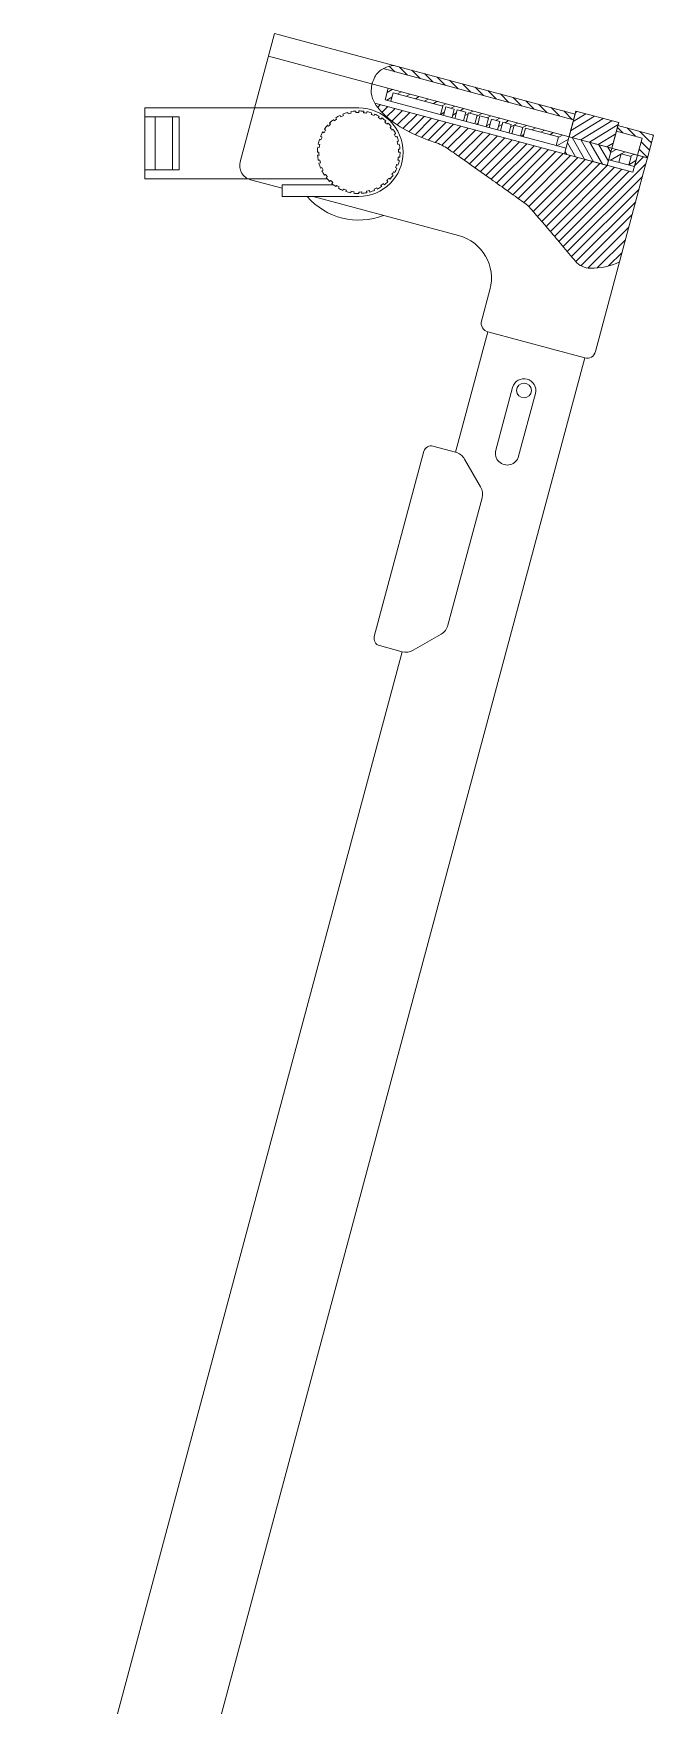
# Model space of a CAD drawing. Header units: millimetres. Extents: x 30 to 4145, y 398 to 3447.
# Drawn here: x 996 to 1207, y 1901 to 2468 of the extents above; entities that cross this region are included whole.
import ezdxf

# ---------------------------------------------------------------- set-up
doc = ezdxf.new("R2010")
doc.units = ezdxf.units.MM
doc.layers.add('01_Contornos', color=7, linetype='Continuous', lineweight=20)

msp = doc.modelspace()

# ---------------------------------------------------------------- hatches: boundary and pattern name
at = {"layer": '01_Contornos', "true_color": 0xf8d731}
h = msp.add_hatch(dxfattribs=at)
h.set_pattern_fill('ANSI31', color=40, scale=0.7, angle=90)
h.paths.add_polyline_path([(1194.59, 2436.53), (1194.07, 2434.6), (1206.14, 2431.37), (1206.66, 2433.3)])
h.paths.add_polyline_path([(1118.76, 2456.85, 0.111254), (1115.01, 2455.79), (1179.58, 2438.48), (1180.1, 2440.42)])
h.paths.add_polyline_path([(1206.14, 2431.37), (1202.76, 2432.27), (1201.21, 2426.48), (1204.59, 2425.57)])
h = msp.add_hatch(dxfattribs=at)
h.set_pattern_fill('LINE', color=40, scale=0.7, angle=30)
h.set_pattern_definition([(30, (1057.523, 2421.4954), (-1.11125, 1.92474), [])])
h.paths.add_polyline_path([(1118.36, 2447.64), (1135.27, 2443.11), (1134.49, 2440.21), (1135.46, 2439.95), (1136.23, 2442.85), (1139.13, 2442.08), (1138.35, 2439.18), (1139.32, 2438.92), (1140.1, 2441.82), (1142.99, 2441.04), (1142.22, 2438.14), (1143.18, 2437.88), (1143.96, 2440.78), (1146.86, 2440), (1146.08, 2437.11), (1147.05, 2436.85), (1147.82, 2439.75), (1150.72, 2438.97), (1149.94, 2436.07), (1150.91, 2435.81), (1151.69, 2438.71), (1154.59, 2437.93), (1153.81, 2435.04), (1154.77, 2434.78), (1155.55, 2437.68), (1158.45, 2436.9), (1157.67, 2434), (1158.64, 2433.74), (1159.41, 2436.64), (1162.31, 2435.86), (1161.54, 2432.97), (1162.5, 2432.71), (1163.28, 2435.6), (1174.39, 2432.63), (1173.61, 2429.73), (1176.99, 2428.82), (1178.03, 2432.69), (1116.69, 2449.12), (1115.65, 2445.26), (1117.59, 2444.74)])
h.paths.add_polyline_path([(1195.64, 2426.93), (1199.02, 2426.03), (1198.24, 2423.13), (1200.17, 2422.61), (1201.21, 2426.48), (1192.51, 2428.81), (1191.48, 2424.94), (1194.86, 2424.04)])
h = msp.add_hatch(dxfattribs=at)
h.set_pattern_fill('ANSI31', color=40, scale=0.7)
h.paths.add_polyline_path([(1175.72, 2395.83, 0.006601), (1180.17, 2390.52, 0.214734), (1185.24, 2388.16, 0.114746), (1195.14, 2390.31), (1203.29, 2420.74), (1204.59, 2425.57), (1201.21, 2426.48), (1199.66, 2420.68), (1112.2, 2444.12, 0.079908), (1115.93, 2439.66, 0.061355), (1123.85, 2434.35, 0.040136), (1132.52, 2430.8, -0.074808), (1137.05, 2428.56, -0.001591), (1142.66, 2424.64, -0.000996), (1151.59, 2418.34, -0.000987), (1163.43, 2409.9, -0.025174), (1164.1, 2409.36, -0.001016), (1171.64, 2400.68, -0.007199)])
h = msp.add_hatch(dxfattribs=at)
h.set_pattern_fill('ANSI31', color=40, scale=0.7, angle=347)
h.paths.add_polyline_path([(1194.84, 2437.5), (1180.36, 2441.38), (1180.1, 2440.42), (1178.03, 2432.69), (1192.51, 2428.81), (1194.59, 2436.53)])
h = msp.add_hatch(dxfattribs=at)
h.set_pattern_fill('ANSI31', color=40, scale=0.7, angle=75)
h.set_pattern_definition([(120, (979.026, 2378.7933), (-1.924741, -1.11125), [])])
h.paths.add_polyline_path([(1185.27, 2430.75), (1178.03, 2432.69), (1176.47, 2426.89), (1183.72, 2424.95)])
h.paths.add_polyline_path([(1192.51, 2428.81), (1185.27, 2430.75), (1183.72, 2424.95), (1190.96, 2423.01)])

# ---------------------------------------------------------------- linework, layer by layer
at = {"layer": '01_Contornos', "color": 40, "true_color": 0xf8d731}
for p, q in [((1078.19, 2467.72), (1066.54, 2424.25)), ((1078.19, 2467.72), (1180.1, 2440.42)), ((1204.59, 2425.57), (1076.12, 2459.99)), ((1115.01, 2455.79), (1179.58, 2438.48)), ((1116.69, 2449.12), (1115.65, 2445.26)), ((1106.74, 2442.46), (1034.24, 2442.46)), ((1034.24, 2442.46), (1034.24, 2418.46)), ((1112.19, 2444.12), (1199.66, 2420.68)), ((1115.65, 2445.26), (1176.99, 2428.82)), ((1117.59, 2444.74), (1118.36, 2447.64)), ((1118.36, 2447.64), (1135.27, 2443.11)), ((1134.49, 2440.21), (1135.27, 2443.11)), ((1135.46, 2439.95), (1136.23, 2442.85)), ((1136.23, 2442.85), (1139.13, 2442.08)), ((1034.24, 2439.46), (1045.84, 2439.46)), ((1037.76, 2421.46), (1037.76, 2439.46)), ((1043.56, 2421.46), (1043.56, 2439.46)), ((1045.84, 2421.46), (1045.84, 2439.46)), ((1097.2, 2437.01), (1096.84, 2437.36)), ((1098.41, 2438.08), (1098.13, 2438.5)), ((1099.24, 2438.68), (1098.97, 2439.1)), ((1100.64, 2439.5), (1100.45, 2439.96)), ((1101.58, 2439.93), (1101.39, 2440.39)), ((1103.11, 2440.46), (1103.01, 2440.95)), ((1104.11, 2440.7), (1104.01, 2441.19)), ((1105.71, 2440.92), (1105.71, 2441.42)), ((1106.74, 2440.96), (1106.74, 2441.46)), ((1108.36, 2440.86), (1108.46, 2441.35)), ((1109.38, 2440.7), (1109.48, 2441.19)), ((1110.94, 2440.29), (1111.13, 2440.75)), ((1111.91, 2439.93), (1112.1, 2440.39)), ((1113.37, 2439.22), (1113.64, 2439.64)), ((1114.24, 2438.68), (1114.52, 2439.1)), ((1115.53, 2437.71), (1115.89, 2438.06)), ((1116.29, 2437.01), (1116.64, 2437.36)), ((1138.35, 2439.18), (1139.13, 2442.08)), ((1139.32, 2438.92), (1140.1, 2441.82)), ((1140.1, 2441.82), (1142.99, 2441.04)), ((1142.22, 2438.14), (1142.99, 2441.04)), ((1143.18, 2437.88), (1143.96, 2440.78)), ((1143.96, 2440.78), (1146.86, 2440)), ((1146.08, 2437.11), (1146.86, 2440)), ((1147.05, 2436.85), (1147.82, 2439.75)), ((1147.82, 2439.75), (1150.72, 2438.97)), ((1149.94, 2436.07), (1150.72, 2438.97)), ((1150.91, 2435.81), (1151.69, 2438.71)), ((1151.69, 2438.71), (1154.59, 2437.93)), ((1153.81, 2435.04), (1154.59, 2437.93)), ((1154.77, 2434.78), (1155.55, 2437.68)), ((1155.55, 2437.68), (1158.45, 2436.9)), ((1157.67, 2434), (1158.45, 2436.9)), ((1176.47, 2426.89), (1180.36, 2441.38)), ((1178.03, 2432.69), (1180.1, 2440.42)), ((1180.1, 2440.42), (1180.36, 2441.38)), ((1180.1, 2440.42), (1180.1, 2440.42)), ((1194.84, 2437.5), (1180.36, 2441.38)), ((1190.96, 2423.01), (1194.84, 2437.5)), ((1194.59, 2436.53), (1194.84, 2437.5)), ((1093.91, 2431.66), (1093.45, 2431.85)), ((1094.27, 2432.63), (1093.81, 2432.82)), ((1094.98, 2434.08), (1094.56, 2434.36)), ((1095.52, 2434.96), (1095.1, 2435.24)), ((1096.5, 2436.25), (1096.14, 2436.6)), ((1117.36, 2435.79), (1117.78, 2436.07)), ((1117.97, 2434.96), (1118.38, 2435.24)), ((1118.79, 2433.56), (1119.25, 2433.75)), ((1119.22, 2432.63), (1119.68, 2432.82)), ((1119.74, 2431.1), (1120.24, 2431.19)), ((1158.64, 2433.74), (1159.41, 2436.64)), ((1159.41, 2436.64), (1162.31, 2435.86)), ((1161.54, 2432.97), (1162.31, 2435.86)), ((1162.5, 2432.71), (1163.28, 2435.6)), ((1163.28, 2435.6), (1174.39, 2432.63)), ((1173.61, 2429.73), (1174.39, 2432.63)), ((1178.03, 2432.69), (1192.51, 2428.81)), ((1192.51, 2428.81), (1194.59, 2436.53)), ((1194.07, 2434.6), (1202.76, 2432.27)), ((1194.59, 2436.53), (1206.66, 2433.3)), ((1199.66, 2420.68), (1202.76, 2432.27)), ((1206.66, 2433.3), (1204.59, 2425.57)), ((1093.24, 2427.46), (1092.74, 2427.46)), ((1093.28, 2426.43), (1092.78, 2426.43)), ((1093.34, 2429.07), (1092.85, 2429.17)), ((1093.5, 2430.09), (1093.01, 2430.19)), ((1119.98, 2430.09), (1120.47, 2430.19)), ((1120.15, 2425.84), (1120.64, 2425.75)), ((1120.2, 2428.49), (1120.71, 2428.49)), ((1120.24, 2427.46), (1120.74, 2427.46)), ((1190.96, 2423.01), (1176.47, 2426.89)), ((1194.86, 2424.04), (1195.64, 2426.93)), ((1195.64, 2426.93), (1199.02, 2426.03)), ((1199.02, 2426.03), (1198.24, 2423.13)), ((1204.59, 2425.57), (1199.76, 2426.86)), ((1200.17, 2422.61), (1201.21, 2426.48)), ((1203.29, 2420.74), (1204.59, 2425.57)), ((1045.84, 2421.46), (1034.24, 2421.46)), ((1093.5, 2424.83), (1093.01, 2424.73)), ((1093.74, 2423.82), (1093.25, 2423.72)), ((1094.27, 2422.29), (1093.81, 2422.1)), ((1094.7, 2421.36), (1094.24, 2421.16)), ((1095.52, 2419.96), (1095.1, 2419.68)), ((1117.97, 2419.96), (1118.38, 2419.68)), ((1118.51, 2420.84), (1118.93, 2420.56)), ((1119.22, 2422.29), (1119.68, 2422.1)), ((1119.57, 2423.26), (1120.04, 2423.07)), ((1119.98, 2424.83), (1120.47, 2424.73)), ((1186.99, 2359.89), (1203.29, 2420.74)), ((1191.48, 2424.94), (1200.17, 2422.61)), ((1096.02, 2418.46), (1034.24, 2418.46)), ((1080.74, 2415.27), (1070.08, 2418.13)), ((1098.08, 2416.46), (1080.74, 2416.46)), ((1080.74, 2412.46), (1080.74, 2416.46)), ((1096.12, 2419.12), (1095.71, 2418.85)), ((1097.2, 2417.91), (1096.84, 2417.56)), ((1097.95, 2417.21), (1097.6, 2416.86)), ((1099.24, 2416.23), (1098.97, 2415.82)), ((1100.12, 2415.69), (1099.84, 2415.28)), ((1101.58, 2414.99), (1101.39, 2414.53)), ((1102.54, 2414.63), (1102.35, 2414.17)), ((1104.11, 2414.22), (1104.01, 2413.73)), ((1109.38, 2414.22), (1109.48, 2413.73)), ((1110.38, 2414.46), (1110.48, 2413.97)), ((1111.91, 2414.99), (1112.1, 2414.53)), ((1112.85, 2415.42), (1113.04, 2414.95)), ((1114.24, 2416.23), (1114.52, 2415.82)), ((1115.08, 2416.84), (1115.36, 2416.42)), ((1116.29, 2417.91), (1116.64, 2417.56)), ((1116.99, 2418.67), (1117.35, 2418.32)), ((1106.74, 2412.46), (1080.74, 2412.46)), ((1140.59, 2399.24), (1091.25, 2412.46)), ((1105.13, 2414.06), (1105.03, 2413.56)), ((1106.74, 2413.96), (1106.74, 2413.46)), ((1107.77, 2414), (1107.77, 2413.5)), ((1148.35, 2370.24), (1151.2, 2380.87)), ((1150.47, 2366.57), (1183.32, 2357.77))]:
    msp.add_line(p, q, dxfattribs=at)
at = {"layer": '01_Contornos', "color": 244, "true_color": 0x991b1e}
for p, q in [((1150.47, 2366.57), (1139.55, 2325.81)), ((1183.32, 2357.77), (1029.32, 1783.04)), ((1153.2, 2326.5), (1158.89, 2347.75)), ((1166.62, 2345.68), (1160.92, 2324.43)), ((1112.01, 2263.31), (1128.83, 2326.1)), ((1131.9, 2327.87), (1139.55, 2325.81)), ((1142.59, 2323.48), (1148.02, 2314.08)), ((1148.52, 2310.29), (1136.96, 2267.16)), ((1125.23, 2258.7), (1134.63, 2264.13)), ((996.48, 1791.84), (1121.44, 2258.2)), ((1113.78, 2260.25), (1121.44, 2258.2))]:
    msp.add_line(p, q, dxfattribs=at)
at = {"layer": '01_Contornos', "color": 40, "true_color": 0xf8d731}
msp.add_lwpolyline([(1118.76, 2456.85, 0.119878), (1114.75, 2455.64, 0.136714), (1112.19, 2452.98, 0.113512), (1110.96, 2448.53, 0.13602), (1111.83, 2444.75, 0.089998), (1115.93, 2439.66, 0.061355), (1123.85, 2434.35, 0.040136), (1132.52, 2430.8, -0.074808), (1137.05, 2428.56, -0.001591), (1142.66, 2424.64, -0.000996), (1151.59, 2418.34, -0.000987), (1163.43, 2409.9, -0.020452), (1163.98, 2409.47, -0.037648), (1164.2, 2409.26, -0.001003), (1171.64, 2400.68, -0.007199), (1175.72, 2395.83, 0.006601), (1180.17, 2390.52, 0.214734), (1185.24, 2388.16, 0.114746), (1195.14, 2390.31)], format="xyb", dxfattribs=at)
at = {"layer": '01_Contornos', "color": 244, "true_color": 0x991b1e}
msp.add_circle((1162.75, 2346.71), 2.5, dxfattribs=at)
at = {"layer": '01_Contornos', "color": 40, "true_color": 0xf8d731}
for centre, radius, start, end in [((1106.74, 2427.46), 15, 270, 90), ((1106.74, 2427.46), 13.5, 135, 139.3786), ((1106.74, 2427.46), 14, 127.9719, 135), ((1106.74, 2427.46), 13.5, 123.75, 128.1286), ((1106.74, 2427.46), 14, 116.7219, 123.75), ((1106.74, 2427.46), 13.5, 112.5, 116.8786), ((1106.74, 2427.46), 14, 105.4719, 112.5), ((1106.74, 2427.46), 13.5, 101.25, 105.6286), ((1106.74, 2427.46), 14, 94.2219, 101.25), ((1106.74, 2427.46), 13.5, 90, 94.3786), ((1106.74, 2427.46), 14, 82.9719, 90), ((1106.74, 2427.46), 13.5, 78.75, 83.1286), ((1106.74, 2427.46), 14, 71.7219, 78.75), ((1106.74, 2427.46), 13.5, 67.5, 71.8786), ((1106.74, 2427.46), 14, 60.4719, 67.5), ((1106.74, 2427.46), 13.5, 56.25, 60.6286), ((1106.74, 2427.46), 14, 49.2219, 56.25), ((1106.74, 2427.46), 13.5, 45, 49.3786), ((1106.74, 2427.46), 14, 37.9719, 45), ((1106.74, 2427.46), 14, 161.7219, 168.75), ((1106.74, 2427.46), 14, 150.4719, 157.5), ((1106.74, 2427.46), 13.5, 157.5, 161.8786), ((1106.74, 2427.46), 13.5, 146.25, 150.6286), ((1106.74, 2427.46), 14, 139.2219, 146.25), ((1106.74, 2427.46), 13.5, 33.75, 38.1286), ((1106.74, 2427.46), 14, 26.7219, 33.75), ((1106.74, 2427.46), 13.5, 22.5, 26.8786), ((1106.74, 2427.46), 14, 15.4719, 22.5), ((1106.74, 2427.46), 13.5, 11.25, 15.6286), ((1106.74, 2427.46), 14, 172.9719, 180), ((1106.74, 2427.46), 14, 184.2219, 191.25), ((1106.74, 2427.46), 13.5, 180, 184.3786), ((1106.74, 2427.46), 13.5, 168.75, 173.1286), ((1106.74, 2427.46), 13.5, 348.75, 353.1286), ((1106.74, 2427.46), 13.5, 0, 4.3786), ((1106.74, 2427.46), 14, 4.2219, 11.25), ((1106.74, 2427.46), 14, 352.9719, 0), ((1071.37, 2422.96), 5, 165, 255), ((1106.74, 2427.46), 14, 195.4719, 202.5), ((1106.74, 2427.46), 13.5, 191.25, 195.6286), ((1106.74, 2427.46), 14, 206.7219, 213.75), ((1106.74, 2427.46), 13.5, 202.5, 206.8786), ((1106.74, 2427.46), 13.5, 213.75, 218.1286), ((1106.74, 2427.46), 13.5, 326.25, 330.6286), ((1106.74, 2427.46), 14, 330.4719, 337.5), ((1106.74, 2427.46), 13.5, 337.5, 341.8786), ((1106.74, 2427.46), 14, 341.7219, 348.75), ((1106.74, 2427.46), 14, 217.9719, 225), ((1106.74, 2427.46), 13.5, 225, 229.3786), ((1106.74, 2427.46), 14, 229.2219, 236.25), ((1106.74, 2427.46), 13.5, 236.25, 240.6286), ((1106.74, 2427.46), 14, 240.4719, 247.5), ((1106.74, 2427.46), 13.5, 247.5, 251.8786), ((1106.74, 2427.46), 14, 251.7219, 258.75), ((1106.74, 2427.46), 13.5, 258.75, 263.1286), ((1106.74, 2427.46), 13.5, 281.25, 285.6286), ((1106.74, 2427.46), 14, 285.4719, 292.5), ((1106.74, 2427.46), 13.5, 292.5, 296.8786), ((1106.74, 2427.46), 14, 296.7219, 303.75), ((1106.74, 2427.46), 13.5, 303.75, 308.1286), ((1106.74, 2427.46), 14, 307.9719, 315), ((1106.74, 2427.46), 13.5, 315, 319.3786), ((1106.74, 2427.46), 14, 319.2219, 326.25), ((1106.74, 2427.46), 23, 220.7057, 291.4527), ((1106.74, 2427.46), 14, 262.9719, 270), ((1106.74, 2427.46), 13.5, 270, 274.3786), ((1106.74, 2427.46), 14, 274.2219, 281.25), ((1136.71, 2384.75), 15, 345, 75), ((1151.25, 2369.46), 3, 165, 255), ((1184.09, 2360.66), 3, 255, 345)]:
    msp.add_arc(centre, radius, start, end, dxfattribs=at)
at = {"layer": '01_Contornos', "color": 244, "true_color": 0x991b1e}
for centre, radius, start, end in [((1162.75, 2346.71), 4, 345, 165), ((1131.25, 2325.45), 2.5, 75, 165), ((1138.26, 2320.98), 5, 30, 75), ((1157.06, 2325.46), 4, 165, 345), ((1143.69, 2311.58), 5, 345, 30), ((1132.13, 2268.46), 5, 300, 345), ((1114.43, 2262.67), 2.5, 165, 255), ((1122.73, 2263.03), 5, 255, 300)]:
    msp.add_arc(centre, radius, start, end, dxfattribs=at)

doc.saveas('drawing.dxf')
